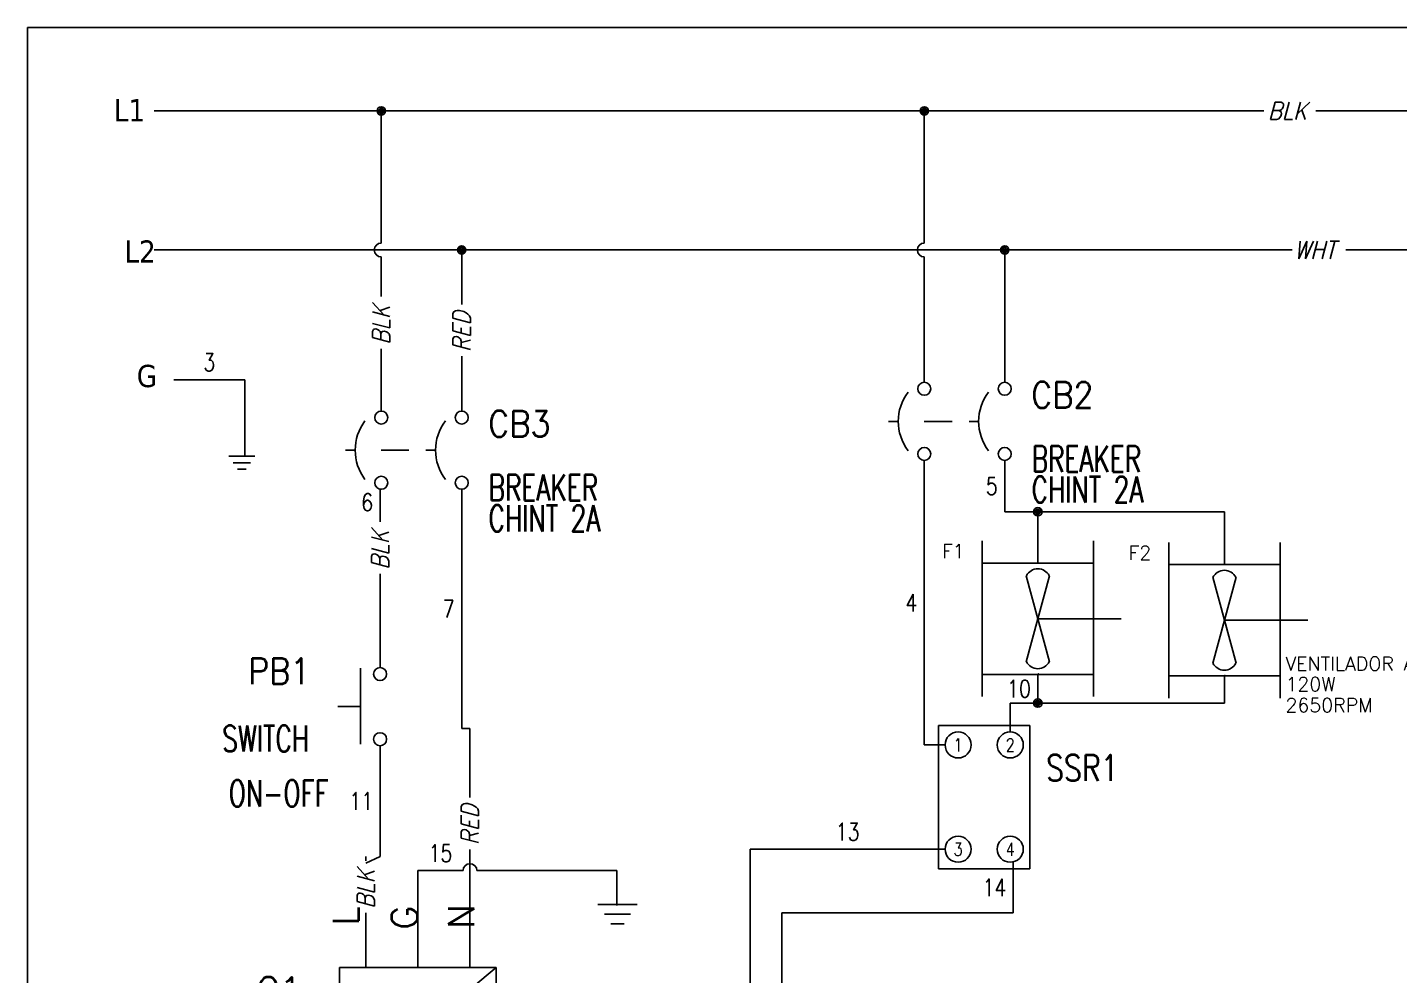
# Model space of a CAD drawing. Header units: millimetres. Extents: x 123.5 to 144.3, y 105.4 to 121.6.
# Drawn here: x 123.51 to 133.38, y 114.77 to 121.59 of the extents above; entities that cross this region are included whole.
import ezdxf
from ezdxf.enums import TextEntityAlignment as Align

# ---------------------------------------------------------------- set-up
doc = ezdxf.new("R2010")
doc.units = ezdxf.units.MM
doc.linetypes.add('HIDDEN2', pattern=[0.1875, 0.125, -0.0625])
for name, color, linetype in [('BLK_12AWG', 7, 'Continuous'), ('DESC', 250, 'Continuous'), ('LINK', 9, 'Continuous'), ('MISC', 7, 'Continuous'), ('SYMS', 7, 'Continuous'), ('TAGS', 250, 'Continuous'), ('TERMS', 250, 'Continuous'), ('WIRES', 7, 'Continuous')]:
    doc.layers.add(name, color=color, linetype=linetype)
doc.layers.add('WIRENO', color=7, linetype='Continuous', true_color=0x000000)
doc.styles.get("Standard").update_dxf_attribs({"font": 'tahoma.ttf'})
doc.styles.add('WD', font='romans.shx')
doc.styles.add('WD_IEC', font='isocp2.shx', dxfattribs={"width": 0.9, "height": 4})

# ---------------------------------------------------------------- blocks, each defined once
blk = doc.blocks.new('VPW1_1PH')
for p, q in [((-0.125, -0.625), (0.625, 0)), ((0.4252, -0.4038), (0.5503, -0.4038)), ((0.4252, -0.4351), (0.4721, -0.4351)), ((0.5503, -0.4351), (0.5034, -0.4351))]:
    blk.add_line(p, q)
blk.add_lwpolyline([(-0.125, 0), (-0.125, -0.625), (0.625, -0.625), (0.625, 0)], close=True)
for centre, start, end in [((0.0364, -0.2089), 36.8699, 143.1301), ((0.1064, -0.1564), 216.8699, 323.1301)]:
    blk.add_arc(centre, 0.0438, start, end)
at = {"style": 'WD_IEC'}
blk.add_text('1', height=0.084, dxfattribs=at).set_placement((-0.0336, -0.1826), align=Align.MIDDLE_RIGHT)
at = {"linetype": 'Continuous', "style": 'WD', "flags": 8}
for tag, p in [('TERM02', (0.2098, 0.7277)), ('TERM03', (0.46, 0.7275)), ('TERM01', (-0.04, 0.6858)), ('TERM04', (0.085, -0.665)), ('TERM05', (0.335, -0.665))]:
    blk.add_attdef(tag, text='', height=0.125, rotation=90, dxfattribs=at).set_placement(p, align=Align.RIGHT)
at = {"style": 'WD', "width": 0.7}
for tag, p in [('INST', (-0.4155, 0.1687)), ('LOC', (-0.4155, -0.0009)), ('RATING1', (-0.4155, -0.3401)), ('XREF', (-0.4155, -0.5097)), ('DESC1', (-0.4155, -0.666)), ('DESC2', (-0.4155, -0.8222)), ('DESC3', (-0.4155, -0.9766))]:
    blk.add_attdef(tag, text='', height=0.125, dxfattribs=at).set_placement(p, align=Align.CENTER)
at = {"style": 'WD'}
for tag, p, height, flags in [('X2TERM01', (0, 0), 0.0125, 1), ('X2TERM02', (0.25, 0), 0.0125, 1), ('X2TERM03', (0.5, 0), 0.0125, 1), ('FAMILY', (0.6836, -0.525), 0.01, 9), ('X8TERM04', (0.125, -0.625), 0.0125, 1), ('X8TERM05', (0.375, -0.625), 0.0125, 1)]:
    blk.add_attdef(tag, p, '', height=height, dxfattribs=dict(at, flags=flags))
blk.add_attdef('TAG1', text='', height=0.125, dxfattribs=at).set_placement((-0.4155, -0.1705), align=Align.CENTER)
at = {"linetype": 'Continuous', "style": 'WD', "flags": 9}
for tag, p in [('CAT', (0.7108, -0.0659)), ('MFG', (0.7089, -0.0854)), ('ASSYCODE', (0.7089, -0.606))]:
    blk.add_attdef(tag, text='', height=0.01, dxfattribs=at).set_placement(p, align=Align.CENTER)
blk = doc.blocks.new('VPB11')
for p, q in [((-0.0938, 0.1849), (-0.0938, -0.1801)), ((-0.2022, 0), (-0.0938, 0))]:
    blk.add_line(p, q)
for centre in [(0, 0.1562), (0, -0.1562)]:
    blk.add_circle(centre, 0.0312)
at = {"style": 'WD'}
for tag, p, width in [('INST', (0.1269, 0.3902), 0.7), ('LOC', (0.1269, 0.2206), 0.7), ('TAG1', (0.1269, 0.0644), 0.9), ('XREF', (0.1287, -0.09), 0.7), ('DESC1', (0.1287, -0.242), 0.7), ('DESC2', (0.1287, -0.3982), 0.7)]:
    blk.add_attdef(tag, p, '', height=0.125, dxfattribs=dict(at, width=width))
at = {"linetype": 'Continuous', "style": 'WD'}
for tag, height, flags, p in [('TERM01', 0.125, 8, (-0.055, 0.2223)), ('CAT', 0.01, 9, (-0.1421, -0.0731)), ('MFG', 0.01, 9, (-0.1421, -0.0881))]:
    blk.add_attdef(tag, text='', height=height, dxfattribs=dict(at, flags=flags)).set_placement(p, align=Align.RIGHT)
at = {"color": 7, "style": 'WD', "flags": 1}
for tag, p in [('X2TERM01', (0, 0.1875)), ('X8TERM02', (0, -0.1875))]:
    blk.add_attdef(tag, p, '', height=0.0125, dxfattribs=at)
at = {"color": 7, "style": 'WD'}
for tag, p in [('X4LINK', (-0.2656, 0)), ('X1LINK', (0, 0))]:
    blk.add_attdef(tag, p, '', height=0.01, dxfattribs=at)
at = {"style": 'WD'}
for tag, flags, p in [('CONTACT', 1, (-0.1421, -0.0531)), ('FAMILY', 9, (-0.1421, -0.0365))]:
    blk.add_attdef(tag, text='', height=0.01, dxfattribs=dict(at, flags=flags)).set_placement(p, align=Align.RIGHT)
at = {"linetype": 'Continuous', "style": 'WD', "flags": 9}
blk.add_attdef('ASSYCODE', text='', height=0.01, dxfattribs=at).set_placement((-0.1551, -0.1064), align=Align.CENTER)
at = {"linetype": 'Continuous', "style": 'WD', "flags": 8}
blk.add_attdef('TERM02', text='', height=0.125, dxfattribs=at).set_placement((-0.0407, -0.2291), align=Align.TOP_RIGHT)
blk = doc.blocks.new('VCB1')
at = {"linetype": 'HIDDEN2'}
blk.add_line((-0.1712, 0), (-0.125, 0), dxfattribs=at)
for centre in [(0, 0.1562), (0, -0.1562)]:
    blk.add_circle(centre, 0.0312)
blk.add_arc((0.1094, 0), 0.2344, 143.1301, 216.8699)
at = {"style": 'WD'}
for tag, p, width in [('INST', (0.2188, 0.3883), 0.7), ('LOC', (0.2188, 0.2188), 0.7), ('TAG1', (0.1269, 0.0644), 0.9), ('XREF', (0.1287, -0.09), 0.7), ('DESC1', (0.1287, -0.242), 0.7), ('DESC2', (0.1287, -0.3893), 0.7)]:
    blk.add_attdef(tag, p, '', height=0.125, dxfattribs=dict(at, width=width))
at = {"linetype": 'Continuous', "style": 'WD'}
for tag, height, flags, p in [('TERM01', 0.125, 8, (-0.055, 0.2066)), ('CAT', 0.01, 9, (-0.1421, -0.0731)), ('MFG', 0.01, 9, (-0.1421, -0.0881))]:
    blk.add_attdef(tag, text='', height=height, dxfattribs=dict(at, flags=flags)).set_placement(p, align=Align.RIGHT)
at = {"color": 7, "style": 'WD', "flags": 1}
for tag, p in [('X2TERM01', (0, 0.1875)), ('X8TERM02', (0, -0.1875))]:
    blk.add_attdef(tag, p, '', height=0.0125, dxfattribs=at)
at = {"style": 'WD', "width": 0.7}
blk.add_attdef('RATING1', text='', height=0.125, dxfattribs=at).set_placement((-0.1875, 0.0625), align=Align.RIGHT)
at = {"color": 7, "style": 'WD'}
for tag, p in [('X4LINK', (-0.25, 0)), ('X1LINK', (0, 0))]:
    blk.add_attdef(tag, p, '', height=0.01, dxfattribs=at)
at = {"style": 'WD', "flags": 9}
for tag, p in [('FAMILY', (-0.1421, -0.0365)), ('CONTACT', (-0.1288, -0.1291))]:
    blk.add_attdef(tag, text='', height=0.01, dxfattribs=at).set_placement(p, align=Align.RIGHT)
at = {"linetype": 'Continuous', "style": 'WD', "flags": 9}
blk.add_attdef('ASSYCODE', text='', height=0.01, dxfattribs=at).set_placement((-0.1533, -0.1061), align=Align.CENTER)
at = {"linetype": 'Continuous', "style": 'WD', "flags": 8}
blk.add_attdef('TERM02', text='', height=0.125, dxfattribs=at).set_placement((-0.0407, -0.2134), align=Align.TOP_RIGHT)
blk = doc.blocks.new('WDDOT')
for radius in [0.03, 0.0187, 0.00929]:
    blk.add_circle((0, 0), radius)
blk = doc.blocks.new('VGND2')
for p, q in [((0.09375, 0), (-0.09375, 0)), ((-0.0625, -0.046875), (0.0625, -0.046875)), ((-0.03125, -0.09375), (0.03125, -0.09375))]:
    blk.add_line(p, q)
at = {"style": 'WD', "flags": 1}
blk.add_attdef('X2TERM01', (0, 0), '', height=0.01, dxfattribs=at)
blk = doc.blocks.new('WD_WNV')
at = {"style": 'WD', "flags": 1}
for tag, p in [('W01USER', (-0.0625, 0.0938)), ('W02USER', (-0.0625, 0.0859)), ('W03USER', (-0.0625, 0.0781)), ('W04USER', (-0.0625, 0.0703)), ('W05USER', (-0.0625, 0.0625)), ('W06USER', (-0.0625, 0.0547)), ('W07USER', (-0.0625, 0.0469)), ('W08USER', (-0.0625, 0.0391)), ('W09USER', (-0.0625, 0.0312)), ('W10USER', (-0.0625, 0.0234))]:
    blk.add_attdef(tag, text='', height=0.005, dxfattribs=at).set_placement(p, align=Align.CENTER)
at = {"linetype": 'Continuous', "style": 'WD', "width": 0.8}
blk.add_attdef('WIRENO', text='', height=0.125, dxfattribs=at).set_placement((-0.05, 0), align=Align.MIDDLE_RIGHT)
blk = doc.blocks.new('WD_WNH')
at = {"linetype": 'Continuous', "style": 'WD', "width": 0.8}
blk.add_attdef('WIRENO', text='', height=0.125, dxfattribs=at).set_placement((0, 0.0625), align=Align.CENTER)
at = {"style": 'WD', "flags": 1}
for tag, p in [('W01USER', (0, 0.0781)), ('W02USER', (0, 0.0703)), ('W03USER', (0, 0.0625)), ('W04USER', (0, 0.0547)), ('W05USER', (0, 0.0469)), ('W06USER', (0, 0.0391)), ('W07USER', (0, 0.0312)), ('W08USER', (0, 0.0234)), ('W09USER', (0, 0.0156)), ('W10USER', (0, 0.0078))]:
    blk.add_attdef(tag, text='', height=0.005, dxfattribs=at).set_placement(p, align=Align.CENTER)
blk = doc.blocks.new('HT0_LGENERIC')
at = {"style": 'WD', "oblique": 15, "width": 0.9}
blk.add_attdef('COLOR', text='', height=0.125, dxfattribs=at).set_placement((0, 0), align=Align.MIDDLE_CENTER)
at = {"color": 7, "style": 'WD'}
for tag, p in [('X4_TINY_DOT_DONT_REMOVE', (-0.125, 0)), ('X1_TINY_DOT_DONT_REMOVE', (0.125, 0))]:
    blk.add_attdef(tag, p, '', height=0.0001, dxfattribs=at)
at = {"style": 'WD', "flags": 1}
for tag, p in [('X4TERM01', (-0.125, 0)), ('X1TERM01', (0.125, 0))]:
    blk.add_attdef(tag, p, '', height=0.01, dxfattribs=at)
blk = doc.blocks.new('VT0_LGENERIC')
at = {"style": 'WD', "flags": 1}
for tag, p in [('X2TERM01', (0, 0.25)), ('X8TERM01', (0, -0.25))]:
    blk.add_attdef(tag, p, '', height=0.01, rotation=90, dxfattribs=at)
at = {"style": 'WD', "oblique": 15, "width": 0.9}
blk.add_attdef('COLOR', text='', height=0.125, rotation=90, dxfattribs=at).set_placement((0, 0), align=Align.MIDDLE_CENTER)
at = {"color": 7, "style": 'WD'}
for tag, p in [('X2_TINY_DOT_DONT_REMOVE', (0, 0.25)), ('X8_TINY_DOT_DONT_REMOVE', (0, -0.25))]:
    blk.add_attdef(tag, p, '', height=0.0001, rotation=90, dxfattribs=at)
blk = doc.blocks.new('VDV1TF')
for p, q in [((-0.0938, 0.3438), (-0.0938, -0.3438)), ((0.3438, 0.3438), (-0.0938, 0.3438)), ((0.3438, -0.3438), (0.3438, 0.3438)), ((-0.0938, -0.3438), (0.3438, -0.3438))]:
    blk.add_line(p, q)
for centre in [(0, 0.25), (0.25, 0.25), (0, -0.25), (0.25, -0.25)]:
    blk.add_circle(centre, 0.0625)
at = {"style": 'WD', "width": 0.7}
for tag, p in [('INST', (0.1305, 0.5446)), ('LOC', (0.1305, 0.375)), ('RATING2', (0.125, -0.1562))]:
    blk.add_attdef(tag, text='', height=0.125, dxfattribs=at).set_placement(p, align=Align.CENTER)
at = {"linetype": 'Continuous', "style": 'WD', "width": 0.8, "flags": 8}
for tag, p in [('TERM02', (0, 0.25)), ('TERM04', (0.25, 0.25)), ('TERM01', (0, -0.25)), ('TERM03', (0.25, -0.25))]:
    blk.add_attdef(tag, text='', height=0.0625, dxfattribs=at).set_placement(p, align=Align.MIDDLE)
at = {"style": 'WD', "flags": 1}
for tag, p in [('X2TERM02', (0, 0.3125)), ('X2TERM04', (0.25, 0.3125)), ('X4TERM02', (-0.0625, 0.25)), ('X1TERM04', (0.3125, 0.25)), ('X4TERM01', (-0.0625, -0.25)), ('X1TERM03', (0.3125, -0.25)), ('X8TERM01', (0, -0.3125)), ('X8TERM03', (0.25, -0.3125))]:
    blk.add_attdef(tag, p, '', height=0.0125, dxfattribs=at)
at = {"style": 'WD'}
for tag, p, width in [('TAG1', (0.4219, 0.0774), 0.8), ('DESC1', (0.4219, -0.0789), 0.7), ('DESC2', (0.4219, -0.2351), 0.7), ('XREF', (0.4219, -0.3914), 0.7)]:
    blk.add_attdef(tag, p, '', height=0.125, dxfattribs=dict(at, width=width))
at = {"style": 'WD', "width": 0.7}
blk.add_attdef('RATING1', text='', height=0.125, dxfattribs=at).set_placement((0.125, 0.0625), align=Align.MIDDLE)
at = {"linetype": 'Continuous', "style": 'WD', "flags": 9}
blk.add_attdef('ASSYCODE', text='', height=0.01, dxfattribs=at).set_placement((0.125, -0.1406), align=Align.CENTER)
at = {"style": 'WD', "flags": 9}
blk.add_attdef('FAMILY', text='', height=0.01, dxfattribs=at).set_placement((0.1197, -0.0802), align=Align.CENTER)
at = {"linetype": 'Continuous', "style": 'WD', "flags": 1}
for tag, p in [('MFG', (0.125, -0.1096)), ('CAT', (0.125, -0.0907))]:
    blk.add_attdef(tag, text='', height=0.01, dxfattribs=at).set_placement(p, align=Align.MIDDLE)
blk = doc.blocks.new('HM1_AXIAL_FLOW_FAN1')
for p, q in [((-0.5, 0.5), (-0.5, 0.7)), ((0.5, 0.5), (0.5, 0.7)), ((-0.5, 0.5), (0.5, 0.5)), ((-0.5, 0.5), (-0.5, -0.5)), ((0.5, -0.5), (0.5, 0.5)), ((-0.104, -0.386), (0.104, 0.386)), ((0.104, -0.386), (-0.104, 0.386)), ((0, 0), (0.75, 0)), ((-0.5, -0.5), (0.5, -0.5)), ((-0.5, -0.7), (-0.5, -0.5)), ((0.5, -0.7), (0.5, -0.5))]:
    blk.add_line(p, q)
for centre, start, end in [((0, 0.333), 27.1247, 152.8753), ((0, -0.333), 207.1247, 332.8753)]:
    blk.add_arc(centre, 0.116, start, end)
at = {"style": 'WD'}
for tag, height, p in [('INST', 0.125, (-0.658, 0.914)), ('LOC', 0.125, (-0.66, 0.738)), ('TAG1', 0.125, (-0.658, 0.544)), ('TERM01', 0.0625, (-0.51, 0.016))]:
    blk.add_attdef(tag, text='', height=height, dxfattribs=at).set_placement(p, align=Align.RIGHT)
for tag, p, height in [('X2TERM04', (0, 0.5), 0.005), ('TERM04', (0.009, 0.51), 0.0625), ('X4TERM01', (-0.5, 0), 0.01), ('X1TERM03', (0.5, 0), 0.005), ('TERM03', (0.511, 0.012), 0.0625), ('RATING1', (0.549, -0.237), 0.125), ('DESC1', (0.549, -0.453), 0.125), ('X8TERM02', (0, -0.5), 0.005), ('TERM02', (0.002, -0.573), 0.0625), ('DESC2', (0.549, -0.637), 0.125), ('DESC3', (0.549, -0.827), 0.125), ('WDTAGALT', (0.569, -1.005), 0.125)]:
    blk.add_attdef(tag, p, '', height=height, dxfattribs=at)
blk.add_attdef('XREF', text='', height=0.0625, rotation=0.0625, dxfattribs=at).set_placement((0.726, 0.558), align=Align.TOP_CENTER)
at = {"style": 'WD', "flags": 1}
for tag, p in [('FAMILY', (-0.587, -0.278)), ('CAT', (-0.587, -0.322)), ('MFG', (-0.585, -0.353)), ('WDTYPE', (-0.572, -0.419)), ('ASSYCODE', (-0.557, -0.383))]:
    blk.add_attdef(tag, text='', height=0.01, dxfattribs=at).set_placement(p, align=Align.CENTER)

msp = doc.modelspace()

# ---------------------------------------------------------------- linework, layer by layer
at = {"color": 7, "linetype": 'Continuous'}
for p, q in [((144.2555, 121.5905), (123.5055, 121.5905)), ((123.5055, 121.5905), (123.5055, 105.4055))]:
    msp.add_line(p, q, dxfattribs=at)
at = {"layer": 'BLK_12AWG'}
for p, q in [((124.4182, 120.99), (132.3992, 120.99)), ((126.0508, 120.04), (126.0508, 120.99)), ((129.9571, 120.04), (129.9571, 120.99)), ((132.7738, 120.99), (142.7932, 120.99)), ((124.4182, 119.99), (132.6038, 119.99)), ((126.0508, 119.6547), (126.0508, 119.94)), ((126.6292, 119.5977), (126.6292, 119.99)), ((129.9571, 119.0387), (129.9571, 119.94)), ((130.5355, 119.0387), (130.5355, 119.99)), ((132.9891, 119.99), (142.7932, 119.99)), ((126.0508, 118.8315), (126.0508, 119.2801)), ((126.6292, 118.8315), (126.6292, 119.2252))]:
    msp.add_line(p, q, dxfattribs=at)
for centre in [(126.0508, 119.99), (129.9571, 119.99)]:
    msp.add_arc(centre, 0.05, 90, 270, dxfattribs=at)
at = {"layer": 'LINK'}
for points in [[(129.9563, 118.7571), (130.1563, 118.7571)], [(126.05, 118.55), (126.25, 118.55)]]:
    msp.add_lwpolyline(points, dxfattribs=at)
at = {"layer": 'WIRES'}
for p, q in [((124.5586, 119.0568), (125.0687, 119.0568)), ((125.0687, 119.0568), (125.0687, 118.5065)), ((129.9571, 118.4762), (129.9571, 116.4301)), ((130.5355, 118.107), (130.5355, 118.4762)), ((126.0422, 118.0359), (126.0422, 118.269)), ((126.6292, 118.269), (126.6292, 116.549)), ((130.7736, 118.107), (130.5355, 118.107)), ((130.7736, 117.7378), (130.7736, 118.107)), ((132.116, 118.107), (130.7736, 118.107)), ((132.116, 117.727), (132.116, 118.107)), ((126.0422, 116.9871), (126.0422, 117.6614)), ((130.7736, 116.7308), (130.7736, 116.9378)), ((132.116, 116.927), (132.116, 116.7308)), ((130.5752, 116.5239), (130.5752, 116.7308)), ((130.5752, 116.7308), (130.7736, 116.7308)), ((132.116, 116.7308), (130.7736, 116.7308)), ((126.6292, 116.549), (126.6887, 116.549)), ((126.6887, 116.549), (126.6887, 116.0517)), ((126.0422, 116.4246), (126.0422, 115.6268)), ((129.9571, 116.4301), (130.1065, 116.4301)), ((126.6887, 115.6792), (126.6887, 114.8289)), ((128.7045, 112.6448), (128.7045, 115.6801)), ((128.7045, 115.6801), (130.1065, 115.6801)), ((126.0422, 115.6268), (125.9387, 115.5808)), ((125.9387, 115.6268), (125.9387, 115.5976)), ((130.5973, 115.2218), (130.5973, 115.5864)), ((126.3137, 114.8289), (126.3137, 115.5262)), ((126.3137, 115.5262), (126.6387, 115.5262)), ((126.7387, 115.5262), (127.7451, 115.5262)), ((127.7451, 115.5262), (127.7451, 115.2762)), ((125.9387, 115.2231), (125.9387, 114.8289)), ((128.9327, 113.0118), (128.9327, 115.2218)), ((128.9327, 115.2218), (130.5973, 115.2218))]:
    msp.add_line(p, q, dxfattribs=at)
msp.add_arc((126.6887, 115.5262), 0.05, 0, 180, dxfattribs=at)

# ---------------------------------------------------------------- block references
at = {"layer": 'SYMS'}
for name, p in [('WDDOT', (126.0508, 120.99)), ('WDDOT', (129.9571, 120.99)), ('WDDOT', (126.6292, 119.99)), ('WDDOT', (130.5355, 119.99)), ('VGND2', (125.0483, 118.5065)), ('WDDOT', (130.7736, 118.107)), ('WDDOT', (130.7736, 116.7308))]:
    msp.add_blockref(name, p, dxfattribs=at)
ref = msp.add_blockref('HT0_LGENERIC', (132.5697, 120.99), dxfattribs=at)
ref.add_attrib('X1_TINY_DOT_DONT_REMOVE', '.', (132.7738, 120.99), dxfattribs={"layer": 'MISC', "color": 7, "height": 0.0001, "style": 'WD'})
ref.add_attrib('X4_TINY_DOT_DONT_REMOVE', '.', (132.3992, 120.99), dxfattribs={"layer": 'MISC', "color": 7, "height": 0.0001, "style": 'WD'})
ref.add_attrib('COLOR', 'BLK', dxfattribs={"layer": 'MISC', "height": 0.125, "style": 'WD', "oblique": 15, "width": 0.9}).set_placement((132.5697, 120.99), align=Align.MIDDLE_CENTER)
ref = msp.add_blockref('HT0_LGENERIC', (132.7663, 119.99), dxfattribs=at)
ref.add_attrib('X1_TINY_DOT_DONT_REMOVE', '.', (132.9891, 119.99), dxfattribs={"layer": 'MISC', "color": 7, "height": 0.0001, "style": 'WD'})
ref.add_attrib('X4_TINY_DOT_DONT_REMOVE', '.', (132.6038, 119.99), dxfattribs={"layer": 'MISC', "color": 7, "height": 0.0001, "style": 'WD'})
ref.add_attrib('COLOR', 'WHT', dxfattribs={"layer": 'MISC', "height": 0.125, "style": 'WD', "oblique": 15, "width": 0.9}).set_placement((132.7663, 119.99), align=Align.MIDDLE_CENTER)
ref = msp.add_blockref('VT0_LGENERIC', (126.0508, 119.4506), dxfattribs=at)
ref.add_attrib('X2_TINY_DOT_DONT_REMOVE', '.', (126.0508, 119.6547), dxfattribs={"layer": 'MISC', "color": 7, "height": 0.0001, "rotation": 90, "style": 'WD'})
ref.add_attrib('X8_TINY_DOT_DONT_REMOVE', '.', (126.0508, 119.2801), dxfattribs={"layer": 'MISC', "color": 7, "height": 0.0001, "rotation": 90, "style": 'WD'})
ref.add_attrib('COLOR', 'BLK', dxfattribs={"layer": 'MISC', "height": 0.125, "rotation": 90, "style": 'WD', "oblique": 15, "width": 0.9}).set_placement((126.0508, 119.4506), align=Align.MIDDLE_CENTER)
ref = msp.add_blockref('VT0_LGENERIC', (126.6292, 119.4011), dxfattribs=at)
ref.add_attrib('X2_TINY_DOT_DONT_REMOVE', '.', (126.6292, 119.5977), dxfattribs={"layer": 'MISC', "color": 7, "height": 0.0001, "rotation": 90, "style": 'WD'})
ref.add_attrib('X8_TINY_DOT_DONT_REMOVE', '.', (126.6292, 119.2252), dxfattribs={"layer": 'MISC', "color": 7, "height": 0.0001, "rotation": 90, "style": 'WD'})
ref.add_attrib('COLOR', 'RED', dxfattribs={"layer": 'MISC', "height": 0.125, "rotation": 90, "style": 'WD', "oblique": 15, "width": 0.9}).set_placement((126.6292, 119.4011), align=Align.MIDDLE_CENTER)
at = {"layer": 'SYMS', "xscale": 1.5, "yscale": 1.5, "zscale": 1.5}
for name, p in [('VCB1', (129.9571, 118.7574)), ('VCB1', (126.0508, 118.5503)), ('VGND2', (127.7501, 115.2837))]:
    msp.add_blockref(name, p, dxfattribs=at)
at = {"layer": 'SYMS'}
ref = msp.add_blockref('VCB1', (130.5355, 118.7574), dxfattribs=dict(at, xscale=1.5, yscale=1.5, zscale=1.5))
ref.add_attrib('DESC2', 'CHINT 2A', (130.7286, 118.1734), dxfattribs={"layer": 'DESC', "height": 0.1875, "style": 'WD', "width": 0.7})
ref.add_attrib('DESC1', 'BREAKER', (130.7286, 118.3944), dxfattribs={"layer": 'DESC', "height": 0.1875, "style": 'WD', "width": 0.7})
ref.add_attrib('TAG1', 'CB2', (130.7259, 118.854), dxfattribs={"layer": 'TAGS', "height": 0.1875, "style": 'WD', "width": 0.9})
ref = msp.add_blockref('VCB1', (126.6292, 118.5503), dxfattribs=dict(at, xscale=1.5, yscale=1.5, zscale=1.5))
ref.add_attrib('DESC2', 'CHINT 2A', (126.8223, 117.9663), dxfattribs={"layer": 'DESC', "height": 0.1875, "style": 'WD', "width": 0.7})
ref.add_attrib('DESC1', 'BREAKER', (126.8223, 118.1873), dxfattribs={"layer": 'DESC', "height": 0.1875, "style": 'WD', "width": 0.7})
ref.add_attrib('TAG1', 'CB3', (126.8196, 118.6468), dxfattribs={"layer": 'TAGS', "height": 0.1875, "style": 'WD', "width": 0.9})
ref = msp.add_blockref('VT0_LGENERIC', (126.0422, 117.8319), dxfattribs=at)
ref.add_attrib('X2_TINY_DOT_DONT_REMOVE', '.', (126.0422, 118.0359), dxfattribs={"layer": 'MISC', "color": 7, "height": 0.0001, "rotation": 90, "style": 'WD'})
ref.add_attrib('X8_TINY_DOT_DONT_REMOVE', '.', (126.0422, 117.6614), dxfattribs={"layer": 'MISC', "color": 7, "height": 0.0001, "rotation": 90, "style": 'WD'})
ref.add_attrib('COLOR', 'BLK', dxfattribs={"layer": 'MISC', "height": 0.125, "rotation": 90, "style": 'WD', "oblique": 15, "width": 0.9}).set_placement((126.0422, 117.8319), align=Align.MIDDLE_CENTER)
ref = msp.add_blockref('HM1_AXIAL_FLOW_FAN1', (130.7736, 117.3378), dxfattribs=dict(at, xscale=0.8, yscale=0.8, zscale=0.8))
ref.add_attrib('TAG1', 'F1', dxfattribs={"layer": 'TAGS', "height": 0.1, "style": 'WD'}).set_placement((130.2469, 117.7732), align=Align.RIGHT)
ref.add_attrib('X8TERM02', '10', (130.7736, 116.9378), dxfattribs={"layer": 'MISC', "height": 0.004, "style": 'WD'})
ref.add_attrib('X2TERM04', '5', (130.7736, 117.7378), dxfattribs={"layer": 'MISC', "height": 0.004, "style": 'WD'})
ref = msp.add_blockref('HM1_AXIAL_FLOW_FAN1', (132.116, 117.327), dxfattribs=dict(at, xscale=0.8, yscale=0.8, zscale=0.8))
ref.add_attrib('TAG1', 'F2', dxfattribs={"layer": 'TAGS', "height": 0.1, "style": 'WD'}).set_placement((131.5893, 117.7624), align=Align.RIGHT)
ref.add_attrib('DESC1', 'VENTILADOR AXIAL', (132.555, 116.9645), dxfattribs={"layer": 'DESC', "height": 0.1, "style": 'WD'})
ref.add_attrib('DESC2', '120W', (132.555, 116.8174), dxfattribs={"layer": 'DESC', "height": 0.1, "style": 'WD'})
ref.add_attrib('DESC3', '2650RPM', (132.555, 116.6654), dxfattribs={"layer": 'DESC', "height": 0.1, "style": 'WD'})
ref.add_attrib('X8TERM02', '10', (132.116, 116.927), dxfattribs={"layer": 'MISC', "height": 0.004, "style": 'WD'})
ref.add_attrib('X2TERM04', '5', (132.116, 117.727), dxfattribs={"layer": 'MISC', "height": 0.004, "style": 'WD'})
ref = msp.add_blockref('VPB11', (126.0422, 116.7059), dxfattribs=dict(at, xscale=1.5, yscale=1.5, zscale=1.5))
ref.add_attrib('DESC2', 'ON-OFF', (124.9531, 115.9883), dxfattribs={"layer": 'DESC', "height": 0.1875, "style": 'WD', "width": 0.7})
ref.add_attrib('DESC1', 'SWITCH', (124.9067, 116.3818), dxfattribs={"layer": 'DESC', "height": 0.1875, "style": 'WD', "width": 0.7})
ref.add_attrib('TAG1', 'PB1', (125.0921, 116.8679), dxfattribs={"layer": 'TAGS', "height": 0.1875, "style": 'WD', "width": 0.9})
ref = msp.add_blockref('VDV1TF', (130.2002, 116.0551), dxfattribs=dict(at, xscale=1.5, yscale=1.5, zscale=1.5))
ref.add_attrib('TAG1', 'SSR1', (130.833, 116.1712), dxfattribs={"layer": 'TAGS', "height": 0.1875, "style": 'WD', "width": 0.8})
ref.add_attrib('TERM03', '4', dxfattribs={"layer": 'TERMS', "linetype": 'Continuous', "height": 0.0938, "style": 'WD', "width": 0.8, "flags": 8}).set_placement((130.5752, 115.6801), align=Align.MIDDLE)
ref.add_attrib('TERM04', '2', dxfattribs={"layer": 'TERMS', "linetype": 'Continuous', "height": 0.0938, "style": 'WD', "width": 0.8, "flags": 8}).set_placement((130.5752, 116.4301), align=Align.MIDDLE)
ref.add_attrib('TERM02', '1', dxfattribs={"layer": 'TERMS', "linetype": 'Continuous', "height": 0.0938, "style": 'WD', "width": 0.8, "flags": 8}).set_placement((130.2002, 116.4301), align=Align.MIDDLE)
ref.add_attrib('TERM01', '3', dxfattribs={"layer": 'TERMS', "linetype": 'Continuous', "height": 0.0938, "style": 'WD', "width": 0.8, "flags": 8}).set_placement((130.2002, 115.6801), align=Align.MIDDLE)
ref = msp.add_blockref('VT0_LGENERIC', (126.6887, 115.8551), dxfattribs=at)
ref.add_attrib('X2_TINY_DOT_DONT_REMOVE', '.', (126.6887, 116.0517), dxfattribs={"layer": 'MISC', "color": 7, "height": 0.0001, "rotation": 90, "style": 'WD'})
ref.add_attrib('X8_TINY_DOT_DONT_REMOVE', '.', (126.6887, 115.6792), dxfattribs={"layer": 'MISC', "color": 7, "height": 0.0001, "rotation": 90, "style": 'WD'})
ref.add_attrib('COLOR', 'RED', dxfattribs={"layer": 'MISC', "height": 0.125, "rotation": 90, "style": 'WD', "oblique": 15, "width": 0.9}).set_placement((126.6887, 115.8551), align=Align.MIDDLE_CENTER)
ref = msp.add_blockref('VT0_LGENERIC', (125.9387, 115.3936), dxfattribs=at)
ref.add_attrib('X2_TINY_DOT_DONT_REMOVE', '.', (125.9387, 115.5976), dxfattribs={"layer": 'MISC', "color": 7, "height": 0.0001, "rotation": 90, "style": 'WD'})
ref.add_attrib('X8_TINY_DOT_DONT_REMOVE', '.', (125.9387, 115.2231), dxfattribs={"layer": 'MISC', "color": 7, "height": 0.0001, "rotation": 90, "style": 'WD'})
ref.add_attrib('COLOR', 'BLK', dxfattribs={"layer": 'MISC', "height": 0.125, "rotation": 90, "style": 'WD', "oblique": 15, "width": 0.9}).set_placement((125.9387, 115.3936), align=Align.MIDDLE_CENTER)
ref = msp.add_blockref('VPW1_1PH', (125.9387, 114.8289), dxfattribs=dict(at, xscale=1.5, yscale=1.5, zscale=1.5))
ref.add_attrib('DESC1', 'FUENTE', dxfattribs={"layer": 'DESC', "height": 0.1875, "style": 'WD', "width": 0.7}).set_placement((125.3155, 113.83), align=Align.CENTER)
ref.add_attrib('DESC2', '12V 1.3A', dxfattribs={"layer": 'DESC', "height": 0.1875, "style": 'WD', "width": 0.7}).set_placement((125.3155, 113.5956), align=Align.CENTER)
ref.add_attrib('TAG1', 'G1', dxfattribs={"layer": 'TAGS', "height": 0.1875, "style": 'WD'}).set_placement((125.3155, 114.5731), align=Align.CENTER)
ref.add_attrib('TERM03', 'N', dxfattribs={"layer": 'TERMS', "linetype": 'Continuous', "height": 0.1875, "rotation": 90, "style": 'WD', "flags": 8}).set_placement((126.7201, 115.2865), align=Align.RIGHT)
ref.add_attrib('TERM02', 'G', dxfattribs={"layer": 'TERMS', "linetype": 'Continuous', "height": 0.1875, "rotation": 90, "style": 'WD', "flags": 8}).set_placement((126.3115, 115.2724), align=Align.RIGHT)
ref.add_attrib('TERM01', 'L', dxfattribs={"layer": 'TERMS', "linetype": 'Continuous', "height": 0.1875, "rotation": 90, "style": 'WD', "flags": 8}).set_placement((125.8889, 115.2686), align=Align.RIGHT)
ref.add_attrib('TERM05', 'M', dxfattribs={"layer": 'TERMS', "linetype": 'Continuous', "height": 0.1875, "rotation": 90, "style": 'WD', "flags": 8}).set_placement((126.4412, 113.8314), align=Align.RIGHT)
ref.add_attrib('TERM04', '+', dxfattribs={"layer": 'TERMS', "linetype": 'Continuous', "height": 0.1875, "rotation": 90, "style": 'WD', "flags": 8}).set_placement((126.0662, 113.8314), align=Align.RIGHT)
at = {"layer": 'WIRENO'}
ref = msp.add_blockref('WD_WNH', (124.8137, 119.0568), dxfattribs=at)
ref.add_attrib('WIRENO', '3', dxfattribs={"linetype": 'Continuous', "height": 0.125, "style": 'WD', "width": 0.8}).set_placement((124.8137, 119.1193), align=Align.CENTER)
ref = msp.add_blockref('WD_WNV', (130.5355, 118.2916), dxfattribs=at)
ref.add_attrib('WIRENO', '5', dxfattribs={"linetype": 'Continuous', "height": 0.125, "style": 'WD', "width": 0.8}).set_placement((130.4855, 118.2916), align=Align.MIDDLE_RIGHT)
ref = msp.add_blockref('WD_WNV', (126.0422, 118.1755), dxfattribs=at)
ref.add_attrib('WIRENO', '6', dxfattribs={"linetype": 'Continuous', "height": 0.125, "style": 'WD', "width": 0.8}).set_placement((125.9922, 118.1755), align=Align.MIDDLE_RIGHT)
ref = msp.add_blockref('WD_WNV', (126.6292, 117.409), dxfattribs=at)
ref.add_attrib('WIRENO', '7', dxfattribs={"linetype": 'Continuous', "height": 0.125, "style": 'WD', "width": 0.8}).set_placement((126.5792, 117.409), align=Align.MIDDLE_RIGHT)
ref = msp.add_blockref('WD_WNV', (129.9571, 117.4532), dxfattribs=at)
ref.add_attrib('WIRENO', '4', dxfattribs={"linetype": 'Continuous', "height": 0.125, "style": 'WD', "width": 0.8}).set_placement((129.9071, 117.4532), align=Align.MIDDLE_RIGHT)
ref = msp.add_blockref('WD_WNV', (130.7736, 116.8343), dxfattribs=at)
ref.add_attrib('WIRENO', '10', dxfattribs={"linetype": 'Continuous', "height": 0.125, "style": 'WD', "width": 0.8}).set_placement((130.7236, 116.8343), align=Align.MIDDLE_RIGHT)
ref = msp.add_blockref('WD_WNV', (126.0422, 116.0257), dxfattribs=at)
ref.add_attrib('WIRENO', '11', dxfattribs={"linetype": 'Continuous', "height": 0.125, "style": 'WD', "width": 0.8}).set_placement((125.9922, 116.0257), align=Align.MIDDLE_RIGHT)
ref = msp.add_blockref('WD_WNH', (129.4055, 115.6801), dxfattribs=at)
ref.add_attrib('WIRENO', '13', dxfattribs={"linetype": 'Continuous', "height": 0.125, "style": 'WD', "width": 0.8}).set_placement((129.4055, 115.7426), align=Align.CENTER)
ref = msp.add_blockref('WD_WNH', (126.4762, 115.5262), dxfattribs=at)
ref.add_attrib('WIRENO', '15', dxfattribs={"linetype": 'Continuous', "height": 0.125, "style": 'WD', "width": 0.8}).set_placement((126.4762, 115.5887), align=Align.CENTER)
ref = msp.add_blockref('WD_WNV', (130.5973, 115.4041), dxfattribs=at)
ref.add_attrib('WIRENO', '14', dxfattribs={"linetype": 'Continuous', "height": 0.125, "style": 'WD', "width": 0.8}).set_placement((130.5473, 115.4041), align=Align.MIDDLE_RIGHT)

# ---------------------------------------------------------------- texts
at = {"char_height": 0.16, "attachment_point": 1}
for s, insert in [('L1', (124.1264, 121.075)), ('L2', (124.2034, 120.0591)), ('G', (124.2917, 119.1638))]:
    msp.add_mtext_dynamic_manual_height_columns(s, width=0.371937, gutter_width=0.05, heights=[0], dxfattribs=dict(at, insert=insert))

doc.saveas('drawing.dxf')
